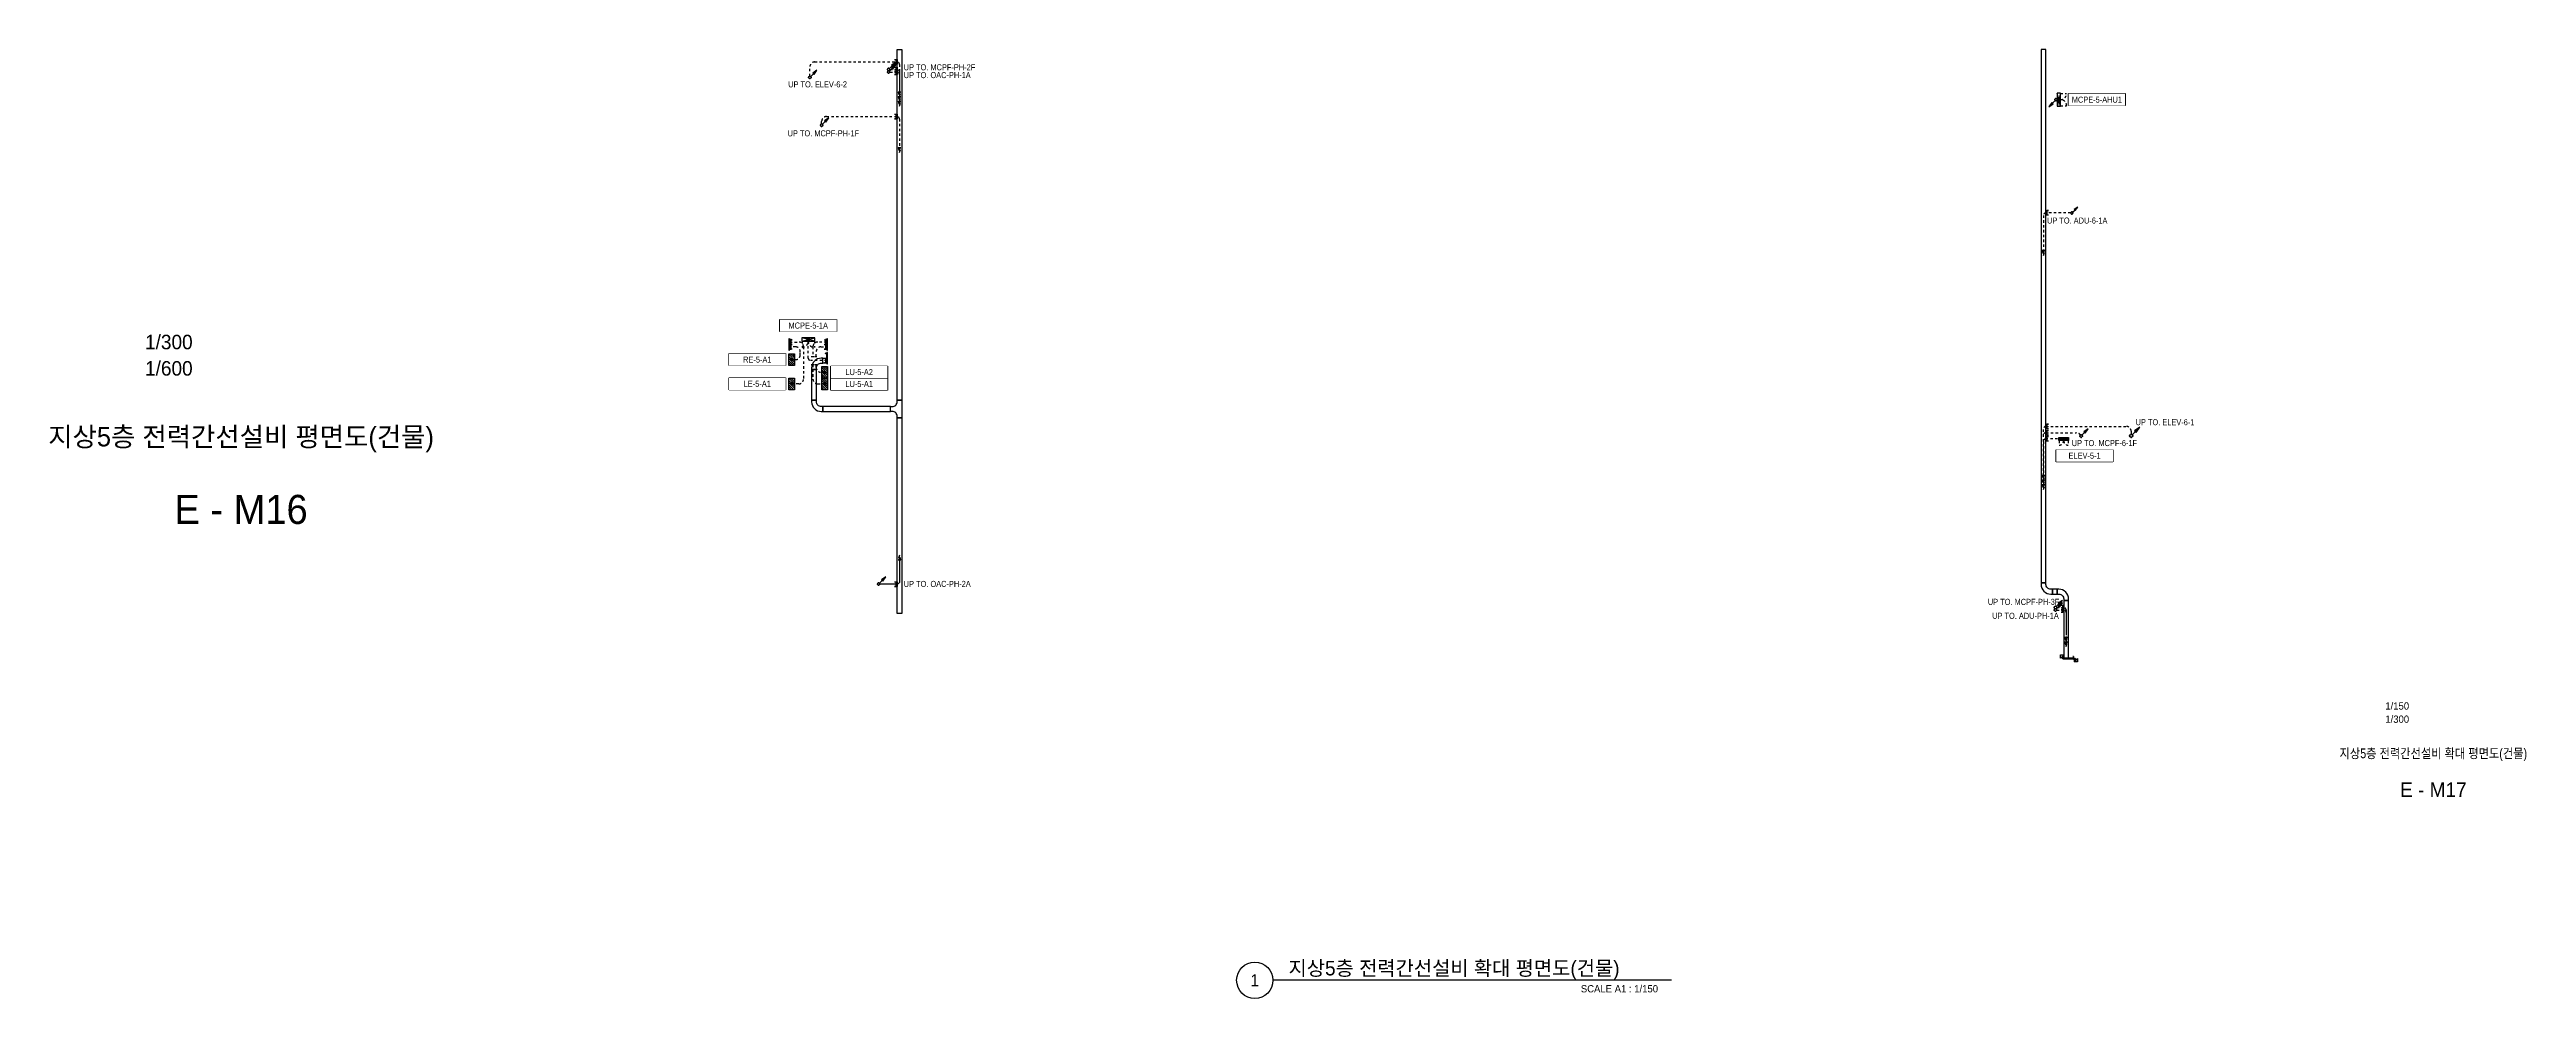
# Model space of a CAD drawing. Header units: millimetres. Extents: x -149088 to 500787, y -530175 to 1035835.
# Drawn here: x 221395 to 374689, y 539025 to 597750 of the extents above; entities that cross this region are included whole.
import ezdxf
from ezdxf.enums import TextEntityAlignment as Align

# ---------------------------------------------------------------- set-up
doc = ezdxf.new("R2010")
doc.units = ezdxf.units.MM
doc.header["$LTSCALE"] = 150
doc.linetypes.add('CONTINOUS', pattern=[0])
doc.linetypes.add('D1', pattern=[3, 1, -1, 1])
for name, color, linetype in [('------01 Distribution Panel', 3, 'Continuous'), ('------01 Distribution Panel_UPS_Emgency', 232, 'Continuous'), ('------01 Motor Control Panel or Center', 4, 'Continuous'), ('------01 Motor Control Panel or Center_Fire', 232, 'Continuous'), ('-----00 LV_CABLE', 2, 'Continuous'), ('-----20 General Symbol', 3, 'Continuous'), ('-----26 Electrical Cable Tray', 200, 'Continuous'), ('-----26 Electrical Cable Tray_건물(UPS)', 100, 'Continuous'), ('-----26 Electrical Cable Tray_건물(일반)', 20, 'Continuous'), ('-----41 Drawing Title', 2, 'Continuous'), ('-----42 Drawing Number', 2, 'Continuous'), ('-----43 Drawing Scale', 3, 'Continuous')]:
    doc.layers.add(name, color=color, linetype=linetype)
doc.styles.add('ELEC', font='')
doc.styles.get('ELEC').set_extended_font_data('Dotum')

# ---------------------------------------------------------------- blocks, each defined once
blk = doc.blocks.new('*U26')
at = {"color": 0}
blk.add_lwpolyline([(-1100, 0), (-1000, 0, 0.4142136), (-700, 300), (-700, 400), (-400, 400), (-400, 300, 0.4142136), (-100, 0), (0, 0), (0, -300), (-1100, -300)], format="xyb", close=True, dxfattribs=at)
at = {"color": 0, "style": 'ELEC'}
blk.add_text('W:300(TEE)', height=10, dxfattribs=at).set_placement((-550, -265), align=Align.MIDDLE)
blk = doc.blocks.new('*U27')
at = {"color": 0}
blk.add_lwpolyline([(0, 0), (-100, 0, -0.4142136), (-400, 300), (-400, 400), (-700, 400), (-700, 300, 0.4142136), (-100, -300), (0, -300)], format="xyb", close=True, dxfattribs=at)
at = {"color": 0, "style": 'ELEC'}
blk.add_text('W:300(ELBOW 90)', height=10, dxfattribs=at).set_placement((-5, -290), align=Align.MIDDLE_RIGHT)
blk = doc.blocks.new('*U10')
at = {"linetype": 'Continuous', "ltscale": 0.1}
for p, q in [((-250, 57), (-250, 59)), ((-200, 57), (-200, 59)), ((-150, 57), (-150, 59)), ((-100, 57), (-100, 59)), ((-50, 57), (-50, 59)), ((0, 57), (0, 59)), ((50, 57), (50, 59)), ((100, 57), (100, 59)), ((150, 57), (150, 59)), ((200, 57), (200, 59)), ((250, 57), (250, 59))]:
    blk.add_line(p, q, dxfattribs=at)
blk.add_lwpolyline([(350, 0), (350, 40), (-350, 40), (-350, 0)], close=True, dxfattribs=at)
for points in [[(-300, 40), (-300, 140), (-275, 140), (-275, 137), (-297, 137), (-297, 40)], [(-297, 59), (297, 59)], [(-297, 57), (297, 57)], [(297, 43), (-297, 43)], [(300, 40), (300, 140), (275, 140), (275, 137), (297, 137), (297, 40)]]:
    blk.add_lwpolyline(points, dxfattribs=at)
at = {"linetype": 'Continuous', "ltscale": 0.1, "style": 'ELEC'}
blk.add_text('W600*H100', height=10, dxfattribs=at).set_placement((-340, 10), align=Align.MIDDLE_LEFT)
blk = doc.blocks.new('TRAY (U-D)')
at = {"color": 0}
for points in [[(156, 467), (-28, 651), (651, 651), (651, -28), (467, 156), (438, 127), (127, 438)], [(-28, 283), (-28, 255), (255, -28), (283, -28), (297, -14), (-14, 297)], [(-28, 198), (-28, 141), (141, -28), (198, -28)], [(14, 325), (325, 14), (354, 42), (42, 354)], [(71, 382), (382, 71), (410, 99), (99, 410)]]:
    blk.add_lwpolyline(points, close=True, dxfattribs=at)
blk.add_circle((0, 0), 40, dxfattribs=at)
blk = doc.blocks.new('MCP_EQUIPMENT-2')
for p, q in [((200, 400), (0, -400)), ((200, -400), (0, 400))]:
    blk.add_line(p, q)
at = {"color": 1, "linetype": 'D1'}
for p, q in [((200, 380), (580, 380)), ((200, -380), (580, -380))]:
    blk.add_line(p, q, dxfattribs=at)
blk.add_lwpolyline([(200, 400), (0, 400), (0, -400), (200, -400)], close=True)
for centre, start, end in [((200, 380), 270, 0), ((200, -380), 0, 90)]:
    blk.add_arc(centre, 380, start, end, dxfattribs=at)
blk = doc.blocks.new('A02')
h = blk.add_hatch()
h.set_pattern_fill('ANSI31', color=256, scale=25, style=0)
h.set_pattern_definition([(45, (-2000, -19200), (-56.1266, 56.1266), [])])
h.paths.add_polyline_path([(-300, 300), (-300, 0), (300, 0), (300, 300)])
blk.add_lwpolyline([(300, 0), (-300, 0), (-300, 300), (300, 300)], close=True)
blk = doc.blocks.new('O08')
blk.add_hatch(color=256).paths.add_polyline_path([(120, 51), (-120, 51), (-120, 0), (120, 0)])
blk.add_lwpolyline([(120, 127.5), (120, 0), (-120, 0), (-120, 127.5), (-120, 51), (120, 51)])
blk = doc.blocks.new('11')
at = {"linetype": 'D1'}
h = blk.add_hatch(color=256, dxfattribs=at)
edge = h.paths.add_edge_path()
edge.add_arc((0, 0), 75, 0, 360)
blk.add_circle((0, 0), 75, dxfattribs=at)
for p in [(-75, 0), (0, 75), (75, 0), (0, -75)]:
    blk.add_point(p, dxfattribs=at)
blk = doc.blocks.new('O01')
blk.add_hatch(color=256).paths.add_polyline_path([(-149, -218), (-218, -149), (-368, -368)])
blk.add_line((-46, -46), (-184, -184))
blk.add_lwpolyline([(-368, -368), (-149, -218), (-218, -149), (-368, -368)])
blk.add_circle((0, 0), 65)
for p in [(-65, 0), (-65, 0), (0, 65), (0, 65), (65, 0), (65, 0), (0, -65), (0, -65)]:
    blk.add_point(p)
blk = doc.blocks.new('PNL3')
at = {"color": 1, "linetype": 'D1'}
for p, q in [((-200, 280), (-480, 280)), ((-200, -280), (-480, -280))]:
    blk.add_line(p, q, dxfattribs=at)
for p, q in [((-200, 276), (0, 76)), ((-200, 205), (0, 5)), ((-200, 135), (0, -65)), ((-200, 64), (0, -136)), ((-153, 300), (0, 147)), ((-83, 300), (0, 217)), ((-200, -7), (0, -207)), ((-200, -78), (0, -278)), ((-200, -148), (-48, -300)), ((-200, -219), (-119, -300))]:
    blk.add_line(p, q)
blk.add_lwpolyline([(0, -300), (-200, -300), (-200, 300), (0, 300)], close=True)
for centre, start, end in [((-200, 280), 180, 270), ((-200, -280), 90, 180)]:
    blk.add_arc(centre, 280, start, end, dxfattribs=at)
blk = doc.blocks.new('22')
at = {"linetype": 'D1'}
h = blk.add_hatch(color=0, dxfattribs=at)
h.dxf.hatch_style = 1
h.paths.add_polyline_path([(0, 0), (-241, 75), (-241, -75)])
at = {"color": 0, "linetype": 'D1'}
blk.add_lwpolyline([(-241, -75), (0, 0), (-241, 75)], close=True, dxfattribs=at)

msp = doc.modelspace()

# ---------------------------------------------------------------- linework, layer by layer
at = {"layer": '------01 Distribution Panel', "color": 1, "elevation": 0}
for points in [[(266950, 578930), (266950, 578190), (263447, 578190), (263447, 578930)], [(273253, 577420), (273253, 576680), (269750, 576680), (269750, 577420)]]:
    msp.add_lwpolyline(points, close=True, dxfattribs=at)
at = {"layer": '------01 Distribution Panel', "linetype": 'CONTINOUS', "elevation": 0}
msp.add_lwpolyline([(349094, 572981), (349094, 572241), (345590, 572241), (345590, 572981)], close=True, dxfattribs=at)
at = {"layer": '------01 Motor Control Panel or Center', "linetype": 'CONTINOUS', "elevation": 0}
for points in [[(349853, 595020), (349853, 594280), (346350, 594280), (346350, 595020)], [(270102, 581040), (270102, 580300), (266598, 580300), (266598, 581040)]]:
    msp.add_lwpolyline(points, close=True, dxfattribs=at)
at = {"layer": '-----00 LV_CABLE', "linetype": 'D1'}
for points in [[(268450, 596106), (268450, 596680, -0.4142136), (268750, 596980), (273850, 596980, -0.4142136), (274000, 596830), (274000, 596207)], [(273406, 596357), (273850, 596357, -0.4142136), (274000, 596207), (274000, 595116)], [(269180, 593150), (269180, 593301, -0.4142136), (269480, 593601), (273850, 593601, -0.4142136), (274000, 593451), (274000, 591667)], [(346485, 587635), (344950, 587635, 0.4142136), (344800, 587485), (344800, 585014)], [(344800, 571388), (344800, 574278, -0.4142136), (344950, 574428), (349925, 574428, -0.4142136), (350225, 574128), (350225, 573937)], [(345975, 573650), (344950, 573650, 0.4142136), (344800, 573500), (344800, 571388)]]:
    msp.add_lwpolyline(points, format="xyb", dxfattribs=at)
at = {"layer": '-----00 LV_CABLE', "linetype": 'D1', "elevation": 0}
for points in [[(273406, 596513), (273850, 596513, -0.4142136), (274000, 596363), (274000, 595116)], [(267209, 579649), (267760, 579649, -0.4142136), (268060, 579349), (268060, 577360, -0.4142136), (267760, 577060), (267405, 577060)], [(269491, 579649), (268940, 579649, 0.4142136), (268640, 579349), (268640, 578750)], [(267405, 578560), (267560, 578560, 0.4142136), (267860, 578860), (267860, 579051, 0.4142136), (267560, 579351), (267209, 579351)], [(268640, 578250), (268640, 577360, 0.4142136), (268940, 577060), (269295, 577060)], [(268840, 578750), (268840, 579051, -0.4142136), (269140, 579351), (269491, 579351)], [(269295, 577780), (269140, 577780, -0.4142136), (268840, 578080), (268840, 578250)], [(345615, 563221), (346050, 563221, -0.4142136), (346200, 563071), (346200, 561511)], [(345615, 563065), (346050, 563065, -0.4142136), (346200, 562915), (346200, 561355)]]:
    msp.add_lwpolyline(points, format="xyb", dxfattribs=at)
for points in [[(273406, 596357), (273850, 596357)], [(268540, 578750), (268740, 578750)], [(268540, 578250), (268740, 578250)], [(268740, 578750), (268940, 578750)], [(268740, 578250), (268940, 578250)]]:
    msp.add_lwpolyline(points, dxfattribs=at)
at = {"layer": '-----00 LV_CABLE', "linetype": 'D1'}
msp.add_lwpolyline([(346485, 587635), (344950, 587635)], dxfattribs=at)
at = {"layer": '-----00 LV_CABLE', "elevation": 0}
msp.add_lwpolyline([(274000, 566166), (274000, 564822, -0.4142136), (273850, 564672), (272786, 564672)], format="xyb", dxfattribs=at)
at = {"layer": '-----26 Electrical Cable Tray'}
for points in [[(273850, 597750), (274150, 597750), (274150, 576050), (273850, 576050)], [(344650, 564750), (344950, 564750), (344950, 597750), (344650, 597750)], [(273850, 574950), (274150, 574950), (274150, 562845), (273850, 562845)]]:
    msp.add_lwpolyline(points, close=True, dxfattribs=at)
at = {"layer": '-----26 Electrical Cable Tray', "elevation": 0}
for points in [[(268860, 577950), (268560, 577950), (268560, 576050), (268860, 576050)], [(269510, 578650), (269510, 578350), (269260, 578350), (269260, 578650)], [(273450, 575350), (273450, 575650), (269260, 575650), (269260, 575350)], [(345650, 564350), (345350, 564350), (345350, 564050), (345650, 564050)], [(346350, 563650), (346050, 563650), (346050, 560090), (346350, 560090)]]:
    msp.add_lwpolyline(points, close=True, dxfattribs=at)
at = {"layer": '-----41 Drawing Title', "color": 7}
msp.add_line((321786, 540150), (297114, 540150), dxfattribs=at)
msp.add_circle((295989, 540150), 1125, dxfattribs=at)

# ---------------------------------------------------------------- block references
at = {"layer": '------01 Distribution Panel', "xscale": 1.2, "yscale": 1.2, "zscale": 1.2, "rotation": 270}
for p in [(267150, 578560), (267150, 577060)]:
    msp.add_blockref('A02', p, dxfattribs=at)
at = {"layer": '------01 Distribution Panel', "rotation": 90}
msp.add_blockref('PNL3', (346050, 573750), dxfattribs=at)
at = {"layer": '------01 Distribution Panel_UPS_Emgency', "xscale": 1.2, "yscale": 1.2, "zscale": 1.2, "rotation": 270}
for p in [(269190, 577780), (269190, 577060)]:
    msp.add_blockref('A02', p, dxfattribs=at)
at = {"layer": '------01 Motor Control Panel or Center', "rotation": 270}
msp.add_blockref('MCP_EQUIPMENT-2', (268350, 579900), dxfattribs=at)
at = {"layer": '-----00 LV_CABLE', "linetype": 'D1'}
for name, p, xscale, yscale, zscale, rotation in [('O01', (268450, 596028), 1.2, 1.2, 1.2, 180), ('O01', (273328, 596513), 1.2, 1.2, 1.2, 180), ('O01', (273328, 596357), 1.2, 1.2, 1.2, 180), ('O08', (273850, 596980), 1.2, 1.2, 1.2, 90), ('O08', (273850, 596523), 1.2, 1.2, 1.2, 90), ('O08', (273850, 596357), 1.2, 1.2, 1.2, 90), ('22', (274000, 594827), -1.2, -1.2, 1.2, 90), ('22', (274000, 594539), -1.2, -1.2, 1.2, 90), ('O01', (269180, 593072), 1.2, 1.2, 1.2, 180), ('O08', (273850, 593601), 1.2, 1.2, 1.2, 90), ('22', (274000, 594250), -1.2, -1.2, 1.2, 90), ('22', (274000, 591378), -1.2, -1.2, 1.2, 90), ('O08', (344950, 587635), 1.2, 1.2, 1.2, 270), ('O08', (344950, 587635), 1.2, 1.2, 1.2, 270), ('22', (344800, 585014), -1.2, -1.2, 1.2, 90), ('O08', (267209, 579649), 1.2, 1.2, 1.2, 270), ('O08', (267209, 579649), 1.2, 1.2, 1.2, 270), ('O08', (267209, 579351), 1.2, 1.2, 1.2, 270), ('O08', (267209, 579351), 1.2, 1.2, 1.2, 270), ('O08', (269491, 579649), 1.2, 1.2, 1.2, 89.99999999999999), ('O08', (269491, 579649), 1.2, 1.2, 1.2, 89.99999999999999), ('O08', (269491, 579351), 1.2, 1.2, 1.2, 89.99999999999999), ('O08', (269491, 579351), 1.2, 1.2, 1.2, 89.99999999999999), ('O08', (269510, 578500), 1.2, 1.2, 1.2, 89.99999999999999), ('O08', (344950, 574428), 1.2, 1.2, 1.2, 270), ('O08', (344950, 574039), 1.2, 1.2, 1.2, 270), ('O08', (344950, 573650), 1.2, 1.2, 1.2, 270), ('O01', (347125, 573828), 1.2, 1.2, 1.2, 180), ('O01', (350225, 573844), 1.44, 1.44, 1.44, 180), ('22', (344800, 571100), -1.2, -1.2, 1.2, 90), ('22', (344800, 570811), -1.2, -1.2, 1.2, 90), ('22', (344800, 570522), -1.2, -1.2, 1.2, 90), ('22', (274000, 566455), -1.2, -1.2, 1.2, 270), ('O01', (272708, 564672), 1.2, 1.2, 1.2, 180), ('O08', (273850, 564672), 1.2, 1.2, 1.2, 90), ('O08', (346050, 563221), 1.2, 1.2, 1.2, 89.99999999999991), ('O08', (346050, 563065), 1.2, 1.2, 1.2, 89.99999999999991), ('22', (346200, 561066), -1.2, -1.2, 1.2, 90), ('22', (346200, 560777), -1.2, -1.2, 1.2, 90)]:
    msp.add_blockref(name, p, dxfattribs=dict(at, xscale=xscale, yscale=yscale, zscale=zscale, rotation=rotation))
at = {"layer": '-----00 LV_CABLE', "linetype": 'D1', "rotation": 180}
msp.add_blockref('O01', (346550, 587635), dxfattribs=at)
msp.add_blockref('O01', (346550, 587635), dxfattribs=at)
at = {"layer": '-----00 LV_CABLE', "linetype": 'D1'}
for p in [(267330, 578560), (267330, 578560), (267330, 577060), (267330, 577060), (269370, 577780), (269370, 577780), (269370, 577060), (269370, 577060)]:
    msp.add_blockref('11', p, dxfattribs=at)
at = {"layer": '-----20 General Symbol', "xscale": 1.2, "yscale": 1.2, "zscale": 1.2, "rotation": 180}
for p in [(345537, 563221), (345537, 563065)]:
    msp.add_blockref('O01', p, dxfattribs=at)
at = {"layer": '-----26 Electrical Cable Tray'}
for name, p, rotation in [('*U27', (268860, 577950), 270), ('*U10', (269550, 578650), 89.99999999999999), ('*U26', (273850, 576050), 89.99999999999999), ('*U27', (345650, 564050), 180)]:
    msp.add_blockref(name, p, dxfattribs=dict(at, rotation=rotation))
for name, p in [('*U27', (269260, 575650)), ('*U27', (345350, 564350)), ('*U10', (346350, 560050))]:
    msp.add_blockref(name, p, dxfattribs=at)
at = {"layer": '-----26 Electrical Cable Tray', "xscale": 0.3, "yscale": 0.3, "zscale": 0.3}
for p, rotation in [((346050, 560090), 90), ((346700, 560050), 269.9999999999999)]:
    msp.add_blockref('TRAY (U-D)', p, dxfattribs=dict(at, rotation=rotation))
at = {"layer": '-----26 Electrical Cable Tray_건물(UPS)', "rotation": 89.99999999999999}
msp.add_blockref('*U10', (269550, 579500), dxfattribs=at)
at = {"layer": '-----26 Electrical Cable Tray_건물(일반)', "rotation": 270}
msp.add_blockref('*U10', (267150, 579500), dxfattribs=at)

# ---------------------------------------------------------------- texts
at = {"layer": '------01 Distribution Panel', "linetype": 'CONTINOUS', "style": 'ELEC', "width": 0.8}
msp.add_text('UP TO. ELEV-6-2', height=375, dxfattribs=at).set_placement((268930, 595594), align=Align.MIDDLE)
msp.add_text('UP TO. ELEV-6-1', height=375, dxfattribs=at).set_placement((350501, 574689), align=Align.MIDDLE_LEFT)
at = {"layer": '------01 Motor Control Panel or Center', "linetype": 'CONTINOUS', "style": 'ELEC', "width": 0.8}
for s, p in [('UP TO. OAC-PH-1A', (274260, 596168)), ('UP TO. ADU-6-1A', (345015, 587168)), ('UP TO. OAC-PH-2A', (274260, 564680)), ('UP TO. ADU-PH-1A', (341624, 562705))]:
    msp.add_text(s, height=375, dxfattribs=at).set_placement(p, align=Align.MIDDLE_LEFT)
at = {"layer": '------01 Motor Control Panel or Center_Fire', "linetype": 'CONTINOUS', "style": 'ELEC', "width": 0.8}
for s, p in [('UP TO. MCPF-PH-2F', (274260, 596653)), ('UP TO. MCPF-PH-3F', (341355, 563569))]:
    msp.add_text(s, height=375, dxfattribs=at).set_placement(p, align=Align.MIDDLE_LEFT)
msp.add_text('UP TO. MCPF-PH-1F', height=375, dxfattribs=at).set_placement((269287, 592564), align=Align.MIDDLE)
at = {"layer": '-----41 Drawing Title', "style": 'ELEC'}
msp.add_text('지상5층 전력간선설비 평면도(건물)', height=1200, dxfattribs=at).set_placement((233250, 573790), align=Align.MIDDLE_CENTER)
at = {"layer": '-----41 Drawing Title', "style": 'ELEC', "width": 0.85}
msp.add_text('지상5층 전력간선설비 확대 평면도(건물)', height=600, dxfattribs=at).set_placement((368925, 554195), align=Align.MIDDLE_CENTER)
at = {"layer": '-----41 Drawing Title', "color": 2, "style": 'ELEC'}
msp.add_text('지상5층 전력간선설비 확대 평면도(건물)', height=900, dxfattribs=at).set_placement((298073, 540450))
at = {"layer": '-----41 Drawing Title', "color": 7, "style": 'ELEC'}
msp.add_text('1', height=750, dxfattribs=at).set_placement((295989, 540150), align=Align.MIDDLE)
at = {"layer": '-----41 Drawing Title', "style": 'ELEC'}
msp.add_text('SCALE A1 : 1/150', height=450, dxfattribs=at).set_placement((320944, 539400), align=Align.RIGHT)
at = {"layer": '-----42 Drawing Number', "style": 'ELEC'}
for s, height, p in [('E - M16', 1800, (233250, 569290)), ('E - M17', 900, (368925, 551945))]:
    msp.add_text(s, height=height, dxfattribs=at).set_placement(p, align=Align.MIDDLE_CENTER)
at = {"layer": '-----43 Drawing Scale', "style": 'ELEC'}
for s, height, p in [('1/300', 900, (228779, 579650)), ('1/600', 900, (228779, 578020)), ('1/150', 450, (366690, 557125)), ('1/300', 450, (366690, 556310))]:
    msp.add_text(s, height=height, dxfattribs=at).set_placement(p, align=Align.MIDDLE_CENTER)

# ---------------------------------------------------------------- next in the draw order: wipeouts: each hides what was drawn before it
at = {"color": 1}
for points, layer in [([(263447, 578930), (266950, 578930), (266950, 578190), (263447, 578190)], '------01 Distribution Panel'), ([(269750, 577420), (273253, 577420), (273253, 576680), (269750, 576680)], '------01 Distribution Panel'), ([(346350, 595020), (349853, 595020), (349853, 594280), (346350, 594280)], '------01 Motor Control Panel or Center')]:
    msp.add_wipeout(points, dxfattribs=at).dxf.layer = layer
for points, layer in [([(345590, 572981), (349094, 572981), (349094, 572241), (345590, 572241)], '------01 Distribution Panel'), ([(266598, 581040), (270102, 581040), (270102, 580300), (266598, 580300)], '------01 Motor Control Panel or Center')]:
    msp.add_wipeout(points).dxf.layer = layer

# ---------------------------------------------------------------- next in the draw order: linework, layer by layer
at = {"layer": '------01 Distribution Panel', "color": 1, "elevation": 0}
for points in [[(266950, 578930), (266950, 578190), (263447, 578190), (263447, 578930)], [(273253, 577420), (273253, 576680), (269750, 576680), (269750, 577420)]]:
    msp.add_lwpolyline(points, close=True, dxfattribs=at)
at = {"layer": '-----00 LV_CABLE', "linetype": 'D1', "elevation": 0}
msp.add_lwpolyline([(269510, 578500), (268500, 578500, -0.4142136), (268350, 578650), (268350, 579700)], format="xyb", dxfattribs=at)
at = {"layer": '-----00 LV_CABLE', "linetype": 'D1'}
msp.add_lwpolyline([(344800, 571388), (344800, 573889, -0.4142136), (344950, 574039), (346825, 574039, -0.2635285), (347082, 573893, -0.2635285)], format="xyb", dxfattribs=at)
msp.add_arc((345661, 594707), 91.1, 11.46541, 166.60347, dxfattribs=at)

# ---------------------------------------------------------------- next in the draw order: block references
at = {"layer": '------01 Motor Control Panel or Center'}
msp.add_blockref('MCP_EQUIPMENT-2', (345650, 594650), dxfattribs=at)
at = {"layer": '-----00 LV_CABLE', "linetype": 'D1', "xscale": 1.2, "yscale": 1.2, "zscale": 1.2}
msp.add_blockref('O01', (345572, 594650), dxfattribs=at)
at = {"layer": '-----00 LV_CABLE', "linetype": 'D1'}
for p in [(345750, 594650), (268350, 579800), (268350, 579800), (346050, 573650)]:
    msp.add_blockref('11', p, dxfattribs=at)

# ---------------------------------------------------------------- next in the draw order: texts
at = {"layer": '------01 Distribution Panel', "linetype": 'CONTINOUS', "style": 'ELEC', "width": 0.8}
msp.add_text('ELEV-5-1', height=375, dxfattribs=at).set_placement((347342, 572611), align=Align.MIDDLE)
at = {"layer": '------01 Motor Control Panel or Center', "linetype": 'CONTINOUS', "style": 'ELEC', "width": 0.8}
for s, p in [('MCPE-5-AHU1', (348102, 594650)), ('MCPE-5-1A', (268350, 580670))]:
    msp.add_text(s, height=375, dxfattribs=at).set_placement(p, align=Align.MIDDLE)
at = {"layer": '------01 Motor Control Panel or Center_Fire', "linetype": 'CONTINOUS', "style": 'ELEC', "width": 0.8}
msp.add_text('UP TO. MCPF-6-1F', height=375, dxfattribs=at).set_placement((346546, 573395), align=Align.MIDDLE_LEFT)

# ---------------------------------------------------------------- next in the draw order: wipeouts: each hides what was drawn before it
at = {"color": 1}
for points, layer in [([(263447, 578930), (266950, 578930), (266950, 578190), (263447, 578190)], '------01 Distribution Panel'), ([(269750, 577420), (273253, 577420), (273253, 576680), (269750, 576680)], '------01 Distribution Panel_UPS_Emgency')]:
    msp.add_wipeout(points, dxfattribs=at).dxf.layer = layer

# ---------------------------------------------------------------- next in the draw order: linework, layer by layer
at = {"layer": '------01 Distribution Panel', "color": 1, "elevation": 0}
for points in [[(273253, 578160), (273253, 577420), (269750, 577420), (269750, 578160)], [(266950, 577430), (266950, 576690), (263447, 576690), (263447, 577430)]]:
    msp.add_lwpolyline(points, close=True, dxfattribs=at)

# ---------------------------------------------------------------- next in the draw order: texts
at = {"layer": '------01 Distribution Panel', "style": 'ELEC', "width": 0.8}
msp.add_text('RE-5-A1', height=375, dxfattribs=at).set_placement((265198, 578560), align=Align.MIDDLE)
at = {"layer": '------01 Distribution Panel_UPS_Emgency', "style": 'ELEC', "width": 0.8}
msp.add_text('LU-5-A1', height=375, dxfattribs=at).set_placement((271502, 577050), align=Align.MIDDLE)

# ---------------------------------------------------------------- next in the draw order: wipeouts: each hides what was drawn before it
at = {"color": 1}
for points in [[(269750, 578160), (273253, 578160), (273253, 577420), (269750, 577420)], [(263447, 577430), (266950, 577430), (266950, 576690), (263447, 576690)]]:
    msp.add_wipeout(points, dxfattribs=at).dxf.layer = '------01 Distribution Panel'

# ---------------------------------------------------------------- next in the draw order: linework, layer by layer
at = {"layer": '------01 Distribution Panel', "color": 1, "elevation": 0}
for points in [[(273253, 578160), (273253, 577420), (269750, 577420), (269750, 578160)], [(266950, 577430), (266950, 576690), (263447, 576690), (263447, 577430)]]:
    msp.add_lwpolyline(points, close=True, dxfattribs=at)

# ---------------------------------------------------------------- next in the draw order: wipeouts: each hides what was drawn before it
at = {"color": 1}
for points, layer in [([(263447, 577430), (266950, 577430), (266950, 576690), (263447, 576690)], '------01 Distribution Panel'), ([(269750, 578160), (273253, 578160), (273253, 577420), (269750, 577420)], '------01 Distribution Panel_UPS_Emgency')]:
    msp.add_wipeout(points, dxfattribs=at).dxf.layer = layer

# ---------------------------------------------------------------- next in the draw order: texts
at = {"layer": '------01 Distribution Panel', "style": 'ELEC', "width": 0.8}
msp.add_text('LE-5-A1', height=375, dxfattribs=at).set_placement((265198, 577060), align=Align.MIDDLE)
at = {"layer": '------01 Distribution Panel_UPS_Emgency', "style": 'ELEC', "width": 0.8}
msp.add_text('LU-5-A2', height=375, dxfattribs=at).set_placement((271502, 577790), align=Align.MIDDLE)

doc.saveas('drawing.dxf')
